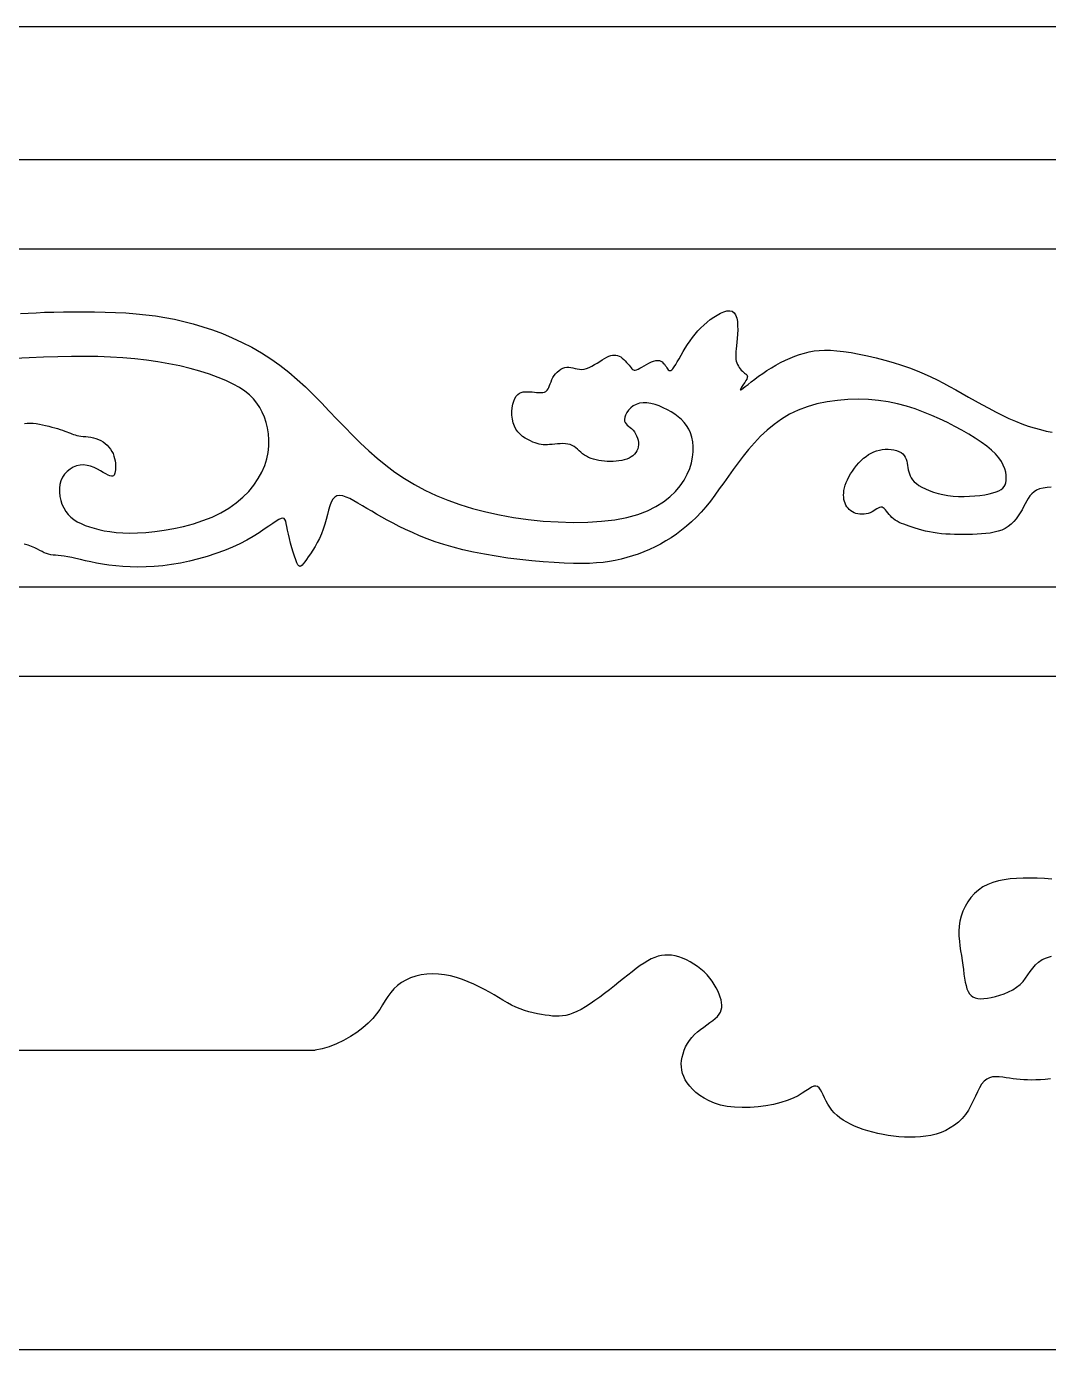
# Model space of a CAD drawing. Extents: x 1546 to 2300, y 2585 to 3453.
# Drawn here: x 1977.7 to 2121.6, y 2585 to 2771.3 of the extents above; entities that cross this region are included whole.
import ezdxf

# ---------------------------------------------------------------- set-up
doc = ezdxf.new("R2010")
doc.units = 0
doc.header["$LTSCALE"] = 100
doc.header["$MEASUREMENT"] = 0
doc.layers.add('4', color=4, linetype='CONTINUOUS')
doc.layers.add('7', color=7, linetype='CONTINUOUS')

msp = doc.modelspace()

# ---------------------------------------------------------------- linework, layer by layer
at = {"layer": '4'}
for p, q in [((1598.22, 2771.31), (2248.08, 2771.31)), ((1583.27, 2752.57), (2263.03, 2752.57)), ((1598.22, 2739.99), (2248.08, 2739.99)), ((1598.22, 2692.38), (2248.08, 2692.38)), ((1583.27, 2679.8), (2263.03, 2679.8)), ((1827.96, 2627.15), (2018.34, 2627.15)), ((1551.33, 2584.98), (2294.97, 2584.98))]:
    msp.add_line(p, q, dxfattribs=at)
for points in [[(2122.02, 2651.23), (2120.99, 2651.31), (2119.97, 2651.36), (2118.97, 2651.37), (2118.01, 2651.36), (2117.08, 2651.32), (2116.18, 2651.25), (2115.32, 2651.13), (2114.51, 2650.97), (2113.74, 2650.75), (2113.01, 2650.47), (2112.34, 2650.12), (2111.72, 2649.69), (2111.16, 2649.19), (2110.65, 2648.63), (2110.21, 2648.03), (2109.83, 2647.38), (2109.52, 2646.71), (2109.27, 2646.02), (2109.1, 2645.31), (2109, 2644.61), (2108.96, 2643.91), (2108.97, 2643.21), (2109.02, 2642.51), (2109.1, 2641.82), (2109.2, 2641.13), (2109.31, 2640.45), (2109.41, 2639.78), (2109.5, 2639.12), (2109.59, 2638.48), (2109.67, 2637.86), (2109.75, 2637.28), (2109.85, 2636.73), (2109.96, 2636.23), (2110.09, 2635.78), (2110.25, 2635.4), (2110.44, 2635.08), (2110.67, 2634.82), (2110.94, 2634.63), (2111.25, 2634.5), (2111.61, 2634.41), (2112.01, 2634.38), (2112.46, 2634.4), (2112.97, 2634.46), (2113.52, 2634.55), (2114.11, 2634.69), (2114.72, 2634.87), (2115.34, 2635.09), (2115.95, 2635.35), (2116.54, 2635.65), (2117.08, 2636), (2117.56, 2636.39), (2117.98, 2636.82), (2118.35, 2637.28), (2118.68, 2637.76), (2119.01, 2638.23), (2119.36, 2638.7), (2119.74, 2639.14), (2120.18, 2639.54), (2120.7, 2639.89), (2121.31, 2640.16), (2122.01, 2640.37)], [(2121.85, 2623.1), (2121.12, 2623.02), (2120.44, 2622.97), (2119.79, 2622.94), (2119.19, 2622.93), (2118.63, 2622.94), (2118.09, 2622.96), (2117.58, 2623), (2117.08, 2623.05), (2116.59, 2623.11), (2116.1, 2623.18), (2115.61, 2623.26), (2115.12, 2623.34), (2114.63, 2623.39), (2114.16, 2623.4), (2113.7, 2623.37), (2113.27, 2623.26), (2112.87, 2623.06), (2112.5, 2622.77), (2112.16, 2622.36), (2111.85, 2621.85), (2111.56, 2621.28), (2111.27, 2620.65), (2110.97, 2619.99), (2110.64, 2619.33), (2110.29, 2618.68), (2109.88, 2618.07), (2109.42, 2617.51), (2108.91, 2617.01), (2108.35, 2616.56), (2107.75, 2616.18), (2107.11, 2615.84), (2106.44, 2615.56), (2105.74, 2615.33), (2105.02, 2615.14), (2104.29, 2615.01), (2103.55, 2614.92), (2102.8, 2614.88), (2102.04, 2614.87), (2101.28, 2614.9), (2100.52, 2614.95), (2099.76, 2615.04), (2099.01, 2615.14), (2098.28, 2615.27), (2097.55, 2615.42), (2096.84, 2615.58), (2096.15, 2615.77), (2095.49, 2615.98), (2094.86, 2616.2), (2094.25, 2616.45), (2093.69, 2616.71), (2093.16, 2616.99), (2092.67, 2617.3), (2092.21, 2617.62), (2091.8, 2617.96), (2091.42, 2618.33), (2091.08, 2618.71), (2090.77, 2619.11), (2090.5, 2619.53), (2090.26, 2619.97), (2090.05, 2620.41), (2089.85, 2620.83), (2089.66, 2621.22), (2089.47, 2621.56), (2089.28, 2621.83), (2089.07, 2622.01), (2088.83, 2622.09), (2088.55, 2622.05), (2088.23, 2621.91), (2087.86, 2621.69), (2087.42, 2621.4), (2086.91, 2621.08), (2086.31, 2620.73), (2085.61, 2620.38), (2084.8, 2620.05), (2083.89, 2619.76), (2082.88, 2619.51), (2081.8, 2619.31), (2080.69, 2619.16), (2079.56, 2619.08), (2078.44, 2619.05), (2077.36, 2619.1), (2076.34, 2619.22), (2075.4, 2619.41), (2074.55, 2619.67), (2073.78, 2619.99), (2073.09, 2620.36), (2072.48, 2620.76), (2071.94, 2621.19), (2071.47, 2621.64), (2071.06, 2622.09), (2070.72, 2622.53), (2070.44, 2622.98), (2070.22, 2623.42), (2070.06, 2623.87), (2069.95, 2624.31), (2069.89, 2624.77), (2069.88, 2625.22), (2069.91, 2625.69), (2069.99, 2626.16), (2070.12, 2626.64), (2070.28, 2627.12), (2070.49, 2627.59), (2070.74, 2628.06), (2071.04, 2628.51), (2071.37, 2628.94), (2071.74, 2629.34), (2072.15, 2629.72), (2072.59, 2630.07), (2073.03, 2630.4), (2073.48, 2630.72), (2073.91, 2631.02), (2074.31, 2631.32), (2074.67, 2631.61), (2074.98, 2631.9), (2075.22, 2632.2), (2075.4, 2632.5), (2075.51, 2632.81), (2075.57, 2633.14), (2075.58, 2633.48), (2075.55, 2633.84), (2075.47, 2634.21), (2075.35, 2634.61), (2075.19, 2635.04), (2075, 2635.48), (2074.78, 2635.93), (2074.52, 2636.39), (2074.22, 2636.85), (2073.88, 2637.3), (2073.51, 2637.74), (2073.1, 2638.16), (2072.65, 2638.56), (2072.17, 2638.93), (2071.66, 2639.27), (2071.14, 2639.58), (2070.61, 2639.85), (2070.07, 2640.08), (2069.54, 2640.27), (2069.02, 2640.41), (2068.52, 2640.5), (2068.04, 2640.54), (2067.56, 2640.54), (2067.09, 2640.48), (2066.62, 2640.37), (2066.14, 2640.21), (2065.66, 2640), (2065.16, 2639.73), (2064.64, 2639.41), (2064.1, 2639.04), (2063.54, 2638.63), (2062.96, 2638.19), (2062.37, 2637.72), (2061.75, 2637.22), (2061.11, 2636.7), (2060.46, 2636.18), (2059.78, 2635.65), (2059.09, 2635.12), (2058.4, 2634.61), (2057.72, 2634.12), (2057.05, 2633.67), (2056.39, 2633.25), (2055.77, 2632.88), (2055.18, 2632.58), (2054.63, 2632.34), (2054.12, 2632.16), (2053.63, 2632.03), (2053.16, 2631.96), (2052.7, 2631.92), (2052.23, 2631.92), (2051.76, 2631.95), (2051.26, 2632), (2050.74, 2632.07), (2050.19, 2632.15), (2049.62, 2632.26), (2049.03, 2632.39), (2048.43, 2632.54), (2047.83, 2632.73), (2047.22, 2632.95), (2046.61, 2633.2), (2046, 2633.5), (2045.4, 2633.82), (2044.78, 2634.17), (2044.16, 2634.54), (2043.52, 2634.92), (2042.86, 2635.31), (2042.16, 2635.7), (2041.44, 2636.08), (2040.67, 2636.44), (2039.88, 2636.78), (2039.06, 2637.09), (2038.22, 2637.36), (2037.38, 2637.59), (2036.53, 2637.76), (2035.69, 2637.86), (2034.85, 2637.9), (2034.04, 2637.86), (2033.26, 2637.75), (2032.5, 2637.57), (2031.78, 2637.32), (2031.11, 2637.01), (2030.49, 2636.65), (2029.92, 2636.23), (2029.42, 2635.76), (2028.98, 2635.25), (2028.58, 2634.7), (2028.21, 2634.12), (2027.83, 2633.51), (2027.43, 2632.89), (2026.97, 2632.24), (2026.44, 2631.59), (2025.81, 2630.93), (2025.07, 2630.28), (2024.23, 2629.65), (2023.31, 2629.05), (2022.33, 2628.5), (2021.33, 2628.02), (2020.31, 2627.63), (2019.31, 2627.33), (2018.34, 2627.15)]]:
    msp.add_lwpolyline(points, dxfattribs=at)
at = {"layer": '7'}
for points in [[(1976.85, 2730.87), (1977.93, 2730.94), (1979.06, 2731), (1980.26, 2731.05), (1981.54, 2731.09), (1982.9, 2731.13), (1984.32, 2731.14), (1985.79, 2731.14), (1987.27, 2731.13), (1988.77, 2731.09), (1990.25, 2731.04), (1991.71, 2730.96), (1993.13, 2730.85), (1994.51, 2730.71), (1995.86, 2730.54), (1997.2, 2730.33), (1998.52, 2730.08), (1999.85, 2729.78), (2001.18, 2729.43), (2002.53, 2729.03), (2003.9, 2728.57), (2005.28, 2728.05), (2006.67, 2727.47), (2008.06, 2726.82), (2009.43, 2726.12), (2010.79, 2725.34), (2012.11, 2724.51), (2013.39, 2723.6), (2014.63, 2722.63), (2015.82, 2721.61), (2016.98, 2720.54), (2018.11, 2719.43), (2019.22, 2718.29), (2020.32, 2717.15), (2021.41, 2716), (2022.51, 2714.86), (2023.61, 2713.73), (2024.74, 2712.63), (2025.89, 2711.56), (2027.07, 2710.52), (2028.3, 2709.52), (2029.57, 2708.56), (2030.91, 2707.65), (2032.32, 2706.8), (2033.8, 2706), (2035.36, 2705.26), (2037, 2704.59), (2038.71, 2703.97), (2040.49, 2703.42), (2042.35, 2702.94), (2044.28, 2702.52), (2046.28, 2702.16), (2048.34, 2701.88), (2050.45, 2701.66), (2052.57, 2701.53), (2054.66, 2701.47), (2056.71, 2701.5), (2058.67, 2701.63), (2060.51, 2701.84), (2062.21, 2702.16), (2063.74, 2702.58), (2065.11, 2703.09), (2066.31, 2703.69), (2067.37, 2704.35), (2068.28, 2705.06), (2069.07, 2705.82), (2069.73, 2706.61), (2070.28, 2707.42), (2070.72, 2708.24), (2071.06, 2709.05), (2071.31, 2709.86), (2071.47, 2710.65), (2071.55, 2711.41), (2071.56, 2712.14), (2071.49, 2712.83), (2071.36, 2713.47), (2071.17, 2714.06), (2070.93, 2714.6), (2070.63, 2715.1), (2070.28, 2715.55), (2069.89, 2715.96), (2069.46, 2716.34), (2068.98, 2716.7), (2068.47, 2717.03), (2067.92, 2717.34), (2067.35, 2717.62), (2066.77, 2717.87), (2066.18, 2718.07), (2065.6, 2718.21), (2065.03, 2718.3), (2064.49, 2718.31), (2063.99, 2718.24), (2063.53, 2718.09), (2063.12, 2717.87), (2062.77, 2717.59), (2062.47, 2717.27), (2062.22, 2716.93), (2062.04, 2716.59), (2061.93, 2716.27), (2061.88, 2715.97), (2061.9, 2715.73), (2061.98, 2715.52), (2062.11, 2715.33), (2062.28, 2715.17), (2062.47, 2715.01), (2062.68, 2714.85), (2062.89, 2714.67), (2063.1, 2714.46), (2063.29, 2714.22), (2063.45, 2713.95), (2063.59, 2713.66), (2063.71, 2713.35), (2063.79, 2713.03), (2063.84, 2712.71), (2063.85, 2712.4), (2063.82, 2712.09), (2063.75, 2711.81), (2063.64, 2711.54), (2063.49, 2711.29), (2063.3, 2711.07), (2063.08, 2710.86), (2062.82, 2710.68), (2062.53, 2710.52), (2062.21, 2710.38), (2061.86, 2710.27), (2061.49, 2710.18), (2061.11, 2710.12), (2060.7, 2710.08), (2060.29, 2710.05), (2059.88, 2710.05), (2059.46, 2710.06), (2059.05, 2710.09), (2058.65, 2710.13), (2058.26, 2710.19), (2057.88, 2710.27), (2057.52, 2710.37), (2057.17, 2710.48), (2056.84, 2710.61), (2056.54, 2710.77), (2056.25, 2710.94), (2055.99, 2711.14), (2055.75, 2711.34), (2055.52, 2711.56), (2055.29, 2711.77), (2055.05, 2711.97), (2054.8, 2712.15), (2054.54, 2712.3), (2054.24, 2712.42), (2053.92, 2712.5), (2053.57, 2712.54), (2053.2, 2712.56), (2052.82, 2712.55), (2052.44, 2712.52), (2052.06, 2712.49), (2051.69, 2712.45), (2051.35, 2712.42), (2051.03, 2712.4), (2050.73, 2712.4), (2050.44, 2712.41), (2050.16, 2712.44), (2049.88, 2712.49), (2049.6, 2712.57), (2049.3, 2712.66), (2048.98, 2712.78), (2048.63, 2712.93), (2048.27, 2713.12), (2047.9, 2713.33), (2047.54, 2713.58), (2047.2, 2713.87), (2046.88, 2714.21), (2046.6, 2714.59), (2046.38, 2715.02), (2046.21, 2715.5), (2046.1, 2716.02), (2046.04, 2716.55), (2046.04, 2717.09), (2046.08, 2717.61), (2046.16, 2718.11), (2046.29, 2718.55), (2046.44, 2718.93), (2046.63, 2719.24), (2046.85, 2719.48), (2047.09, 2719.65), (2047.35, 2719.76), (2047.63, 2719.84), (2047.92, 2719.87), (2048.23, 2719.87), (2048.55, 2719.85), (2048.87, 2719.83), (2049.2, 2719.79), (2049.51, 2719.76), (2049.82, 2719.74), (2050.11, 2719.74), (2050.38, 2719.76), (2050.62, 2719.82), (2050.82, 2719.92), (2050.99, 2720.07), (2051.12, 2720.26), (2051.24, 2720.48), (2051.34, 2720.73), (2051.44, 2721), (2051.54, 2721.28), (2051.66, 2721.57), (2051.81, 2721.86), (2051.98, 2722.14), (2052.19, 2722.4), (2052.42, 2722.64), (2052.67, 2722.86), (2052.94, 2723.04), (2053.22, 2723.19), (2053.5, 2723.29), (2053.78, 2723.34), (2054.07, 2723.34), (2054.35, 2723.3), (2054.63, 2723.23), (2054.92, 2723.16), (2055.22, 2723.08), (2055.53, 2723.03), (2055.85, 2723.01), (2056.19, 2723.04), (2056.54, 2723.14), (2056.91, 2723.28), (2057.28, 2723.47), (2057.66, 2723.68), (2058.03, 2723.91), (2058.4, 2724.14), (2058.75, 2724.36), (2059.08, 2724.56), (2059.39, 2724.73), (2059.68, 2724.86), (2059.95, 2724.96), (2060.2, 2725.02), (2060.44, 2725.04), (2060.68, 2725.03), (2060.9, 2724.98), (2061.12, 2724.89), (2061.35, 2724.76), (2061.57, 2724.6), (2061.78, 2724.41), (2061.98, 2724.21), (2062.18, 2724), (2062.36, 2723.79), (2062.53, 2723.59), (2062.67, 2723.41), (2062.8, 2723.25), (2062.91, 2723.11), (2063.02, 2723.01), (2063.13, 2722.94), (2063.26, 2722.91), (2063.4, 2722.91), (2063.58, 2722.96), (2063.79, 2723.04), (2064.05, 2723.18), (2064.34, 2723.34), (2064.66, 2723.53), (2064.99, 2723.71), (2065.33, 2723.9), (2065.67, 2724.06), (2065.99, 2724.18), (2066.29, 2724.26), (2066.56, 2724.28), (2066.8, 2724.25), (2067.01, 2724.17), (2067.19, 2724.06), (2067.35, 2723.91), (2067.5, 2723.75), (2067.62, 2723.58), (2067.74, 2723.41), (2067.85, 2723.24), (2067.95, 2723.09), (2068.05, 2722.96), (2068.16, 2722.88), (2068.27, 2722.84), (2068.39, 2722.86), (2068.53, 2722.94), (2068.7, 2723.11), (2068.88, 2723.36), (2069.09, 2723.69), (2069.32, 2724.08), (2069.57, 2724.52), (2069.84, 2725), (2070.14, 2725.51), (2070.44, 2726.02), (2070.77, 2726.53), (2071.11, 2727.03), (2071.47, 2727.51), (2071.84, 2727.97), (2072.23, 2728.42), (2072.64, 2728.85), (2073.06, 2729.26), (2073.5, 2729.65), (2073.96, 2730.02), (2074.44, 2730.36), (2074.92, 2730.67), (2075.4, 2730.93), (2075.86, 2731.13), (2076.3, 2731.25), (2076.69, 2731.27), (2077.04, 2731.2), (2077.32, 2731), (2077.53, 2730.68), (2077.68, 2730.25), (2077.77, 2729.74), (2077.81, 2729.17), (2077.82, 2728.57), (2077.8, 2727.96), (2077.76, 2727.37), (2077.72, 2726.83), (2077.67, 2726.34), (2077.62, 2725.92), (2077.58, 2725.54), (2077.56, 2725.21), (2077.54, 2724.92), (2077.54, 2724.65), (2077.57, 2724.4), (2077.62, 2724.16), (2077.69, 2723.93), (2077.79, 2723.7), (2077.91, 2723.49), (2078.04, 2723.28), (2078.18, 2723.09), (2078.33, 2722.91), (2078.49, 2722.75), (2078.64, 2722.62), (2078.78, 2722.5), (2078.91, 2722.41), (2079.03, 2722.32), (2079.12, 2722.23), (2079.17, 2722.12), (2079.19, 2722), (2079.17, 2721.85), (2079.1, 2721.66), (2078.98, 2721.43), (2078.82, 2721.18), (2078.64, 2720.91), (2078.47, 2720.66), (2078.32, 2720.43), (2078.21, 2720.25), (2078.17, 2720.14), (2078.21, 2720.12), (2078.35, 2720.19), (2078.57, 2720.36), (2078.88, 2720.6), (2079.27, 2720.9), (2079.71, 2721.25), (2080.21, 2721.64), (2080.76, 2722.04), (2081.34, 2722.45), (2081.94, 2722.85), (2082.57, 2723.24), (2083.21, 2723.62), (2083.86, 2723.97), (2084.53, 2724.3), (2085.2, 2724.6), (2085.87, 2724.88), (2086.54, 2725.12), (2087.2, 2725.32), (2087.88, 2725.48), (2088.57, 2725.61), (2089.29, 2725.69), (2090.05, 2725.72), (2090.87, 2725.71), (2091.76, 2725.65), (2092.73, 2725.54), (2093.78, 2725.38), (2094.91, 2725.17), (2096.09, 2724.92), (2097.3, 2724.64), (2098.51, 2724.32), (2099.72, 2723.97), (2100.89, 2723.6), (2102.01, 2723.21), (2103.06, 2722.81), (2104.05, 2722.39), (2104.99, 2721.97), (2105.9, 2721.53), (2106.78, 2721.07), (2107.65, 2720.6), (2108.52, 2720.12), (2109.41, 2719.62), (2110.32, 2719.1), (2111.25, 2718.58), (2112.19, 2718.06), (2113.15, 2717.54), (2114.1, 2717.04), (2115.05, 2716.57), (2115.99, 2716.12), (2116.92, 2715.72), (2117.82, 2715.36), (2118.7, 2715.04), (2119.57, 2714.76), (2120.42, 2714.53), (2121.26, 2714.33), (2122.09, 2714.17)], [(1977.41, 2715.4), (1977.81, 2715.45), (1978.23, 2715.46), (1978.65, 2715.43), (1979.08, 2715.37), (1979.52, 2715.3), (1979.96, 2715.21), (1980.4, 2715.11), (1980.84, 2715.01), (1981.26, 2714.9), (1981.68, 2714.79), (1982.07, 2714.67), (1982.44, 2714.56), (1982.79, 2714.44), (1983.11, 2714.33), (1983.39, 2714.22), (1983.64, 2714.12), (1983.88, 2714.02), (1984.11, 2713.93), (1984.33, 2713.85), (1984.56, 2713.78), (1984.81, 2713.71), (1985.08, 2713.66), (1985.37, 2713.62), (1985.7, 2713.58), (1986.04, 2713.55), (1986.4, 2713.5), (1986.76, 2713.45), (1987.13, 2713.38), (1987.49, 2713.28), (1987.84, 2713.16), (1988.18, 2713), (1988.5, 2712.81), (1988.8, 2712.59), (1989.07, 2712.34), (1989.32, 2712.07), (1989.55, 2711.78), (1989.74, 2711.47), (1989.9, 2711.15), (1990.02, 2710.81), (1990.11, 2710.47), (1990.18, 2710.13), (1990.22, 2709.8), (1990.23, 2709.47), (1990.23, 2709.17), (1990.22, 2708.89), (1990.19, 2708.64), (1990.15, 2708.42), (1990.1, 2708.24), (1990.03, 2708.1), (1989.94, 2708.01), (1989.81, 2707.96), (1989.65, 2707.96), (1989.44, 2708.02), (1989.18, 2708.13), (1988.88, 2708.3), (1988.52, 2708.51), (1988.12, 2708.74), (1987.69, 2708.97), (1987.23, 2709.19), (1986.74, 2709.37), (1986.25, 2709.5), (1985.75, 2709.56), (1985.25, 2709.53), (1984.75, 2709.42), (1984.28, 2709.23), (1983.84, 2708.96), (1983.44, 2708.64), (1983.08, 2708.25), (1982.79, 2707.82), (1982.56, 2707.34), (1982.41, 2706.82), (1982.34, 2706.27), (1982.33, 2705.7), (1982.39, 2705.13), (1982.52, 2704.57), (1982.7, 2704.02), (1982.94, 2703.5), (1983.23, 2703.02), (1983.57, 2702.59), (1983.95, 2702.21), (1984.39, 2701.87), (1984.86, 2701.56), (1985.38, 2701.29), (1985.95, 2701.05), (1986.56, 2700.83), (1987.21, 2700.64), (1987.91, 2700.46), (1988.66, 2700.3), (1989.46, 2700.16), (1990.33, 2700.06), (1991.26, 2699.99), (1992.26, 2699.96), (1993.34, 2699.98), (1994.51, 2700.05), (1995.76, 2700.17), (1997.08, 2700.35), (1998.44, 2700.59), (1999.82, 2700.9), (2001.2, 2701.27), (2002.55, 2701.71), (2003.85, 2702.22), (2005.07, 2702.81), (2006.2, 2703.48), (2007.23, 2704.21), (2008.16, 2705.01), (2008.99, 2705.84), (2009.71, 2706.72), (2010.33, 2707.63), (2010.84, 2708.55), (2011.24, 2709.47), (2011.53, 2710.4), (2011.72, 2711.31), (2011.82, 2712.21), (2011.83, 2713.09), (2011.76, 2713.94), (2011.63, 2714.77), (2011.44, 2715.55), (2011.19, 2716.3), (2010.9, 2717), (2010.56, 2717.66), (2010.15, 2718.27), (2009.67, 2718.86), (2009.1, 2719.41), (2008.44, 2719.94), (2007.67, 2720.45), (2006.79, 2720.95), (2005.79, 2721.43), (2004.67, 2721.89), (2003.45, 2722.34), (2002.13, 2722.75), (2000.74, 2723.14), (1999.28, 2723.5), (1997.75, 2723.81), (1996.19, 2724.09), (1994.58, 2724.32), (1992.94, 2724.5), (1991.25, 2724.64), (1989.52, 2724.74), (1987.74, 2724.81), (1985.92, 2724.84), (1984.04, 2724.83), (1982.1, 2724.8), (1980.11, 2724.74), (1978.07, 2724.65), (1976, 2724.54)], [(2121.96, 2706.41), (2121.37, 2706.37), (2120.81, 2706.29), (2120.32, 2706.17), (2119.89, 2706), (2119.53, 2705.77), (2119.23, 2705.5), (2118.96, 2705.19), (2118.72, 2704.85), (2118.51, 2704.48), (2118.29, 2704.08), (2118.07, 2703.67), (2117.84, 2703.24), (2117.59, 2702.81), (2117.31, 2702.39), (2117, 2701.98), (2116.67, 2701.59), (2116.31, 2701.22), (2115.9, 2700.9), (2115.47, 2700.62), (2114.99, 2700.39), (2114.47, 2700.21), (2113.92, 2700.07), (2113.35, 2699.97), (2112.75, 2699.89), (2112.13, 2699.84), (2111.51, 2699.81), (2110.87, 2699.78), (2110.24, 2699.77), (2109.6, 2699.76), (2108.97, 2699.76), (2108.34, 2699.76), (2107.71, 2699.79), (2107.1, 2699.82), (2106.5, 2699.87), (2105.92, 2699.94), (2105.35, 2700.03), (2104.8, 2700.13), (2104.27, 2700.25), (2103.76, 2700.38), (2103.27, 2700.51), (2102.8, 2700.65), (2102.36, 2700.79), (2101.95, 2700.93), (2101.56, 2701.07), (2101.2, 2701.2), (2100.86, 2701.33), (2100.55, 2701.47), (2100.26, 2701.62), (2099.99, 2701.78), (2099.75, 2701.96), (2099.52, 2702.16), (2099.32, 2702.37), (2099.13, 2702.6), (2098.95, 2702.82), (2098.78, 2703.04), (2098.62, 2703.23), (2098.46, 2703.4), (2098.3, 2703.52), (2098.14, 2703.59), (2097.97, 2703.6), (2097.79, 2703.56), (2097.6, 2703.47), (2097.4, 2703.36), (2097.19, 2703.23), (2096.97, 2703.09), (2096.73, 2702.95), (2096.47, 2702.83), (2096.2, 2702.74), (2095.91, 2702.67), (2095.62, 2702.63), (2095.33, 2702.62), (2095.03, 2702.63), (2094.74, 2702.67), (2094.46, 2702.74), (2094.2, 2702.83), (2093.96, 2702.95), (2093.73, 2703.1), (2093.53, 2703.27), (2093.35, 2703.46), (2093.19, 2703.68), (2093.05, 2703.91), (2092.94, 2704.16), (2092.84, 2704.42), (2092.78, 2704.7), (2092.74, 2705), (2092.73, 2705.31), (2092.74, 2705.64), (2092.78, 2705.97), (2092.86, 2706.33), (2092.97, 2706.7), (2093.11, 2707.08), (2093.28, 2707.48), (2093.48, 2707.89), (2093.72, 2708.29), (2093.97, 2708.7), (2094.25, 2709.1), (2094.55, 2709.48), (2094.87, 2709.85), (2095.19, 2710.18), (2095.53, 2710.49), (2095.88, 2710.76), (2096.23, 2711.01), (2096.6, 2711.22), (2096.98, 2711.39), (2097.36, 2711.54), (2097.76, 2711.65), (2098.17, 2711.72), (2098.58, 2711.76), (2099, 2711.77), (2099.41, 2711.74), (2099.8, 2711.69), (2100.17, 2711.59), (2100.51, 2711.47), (2100.81, 2711.31), (2101.06, 2711.12), (2101.26, 2710.9), (2101.41, 2710.65), (2101.53, 2710.39), (2101.61, 2710.1), (2101.67, 2709.8), (2101.72, 2709.49), (2101.77, 2709.19), (2101.82, 2708.88), (2101.89, 2708.58), (2101.98, 2708.29), (2102.09, 2708), (2102.24, 2707.72), (2102.44, 2707.45), (2102.68, 2707.18), (2102.97, 2706.92), (2103.33, 2706.66), (2103.76, 2706.41), (2104.25, 2706.17), (2104.79, 2705.95), (2105.38, 2705.74), (2106.03, 2705.55), (2106.7, 2705.39), (2107.42, 2705.27), (2108.16, 2705.18), (2108.92, 2705.13), (2109.69, 2705.12), (2110.46, 2705.14), (2111.21, 2705.2), (2111.92, 2705.27), (2112.59, 2705.37), (2113.2, 2705.49), (2113.74, 2705.62), (2114.2, 2705.76), (2114.58, 2705.92), (2114.89, 2706.09), (2115.13, 2706.29), (2115.31, 2706.51), (2115.45, 2706.76), (2115.54, 2707.05), (2115.6, 2707.37), (2115.62, 2707.73), (2115.6, 2708.13), (2115.54, 2708.56), (2115.41, 2709.03), (2115.21, 2709.52), (2114.94, 2710.03), (2114.57, 2710.55), (2114.11, 2711.1), (2113.54, 2711.65), (2112.87, 2712.21), (2112.1, 2712.77), (2111.26, 2713.33), (2110.36, 2713.89), (2109.39, 2714.45), (2108.38, 2714.99), (2107.33, 2715.53), (2106.24, 2716.05), (2105.13, 2716.54), (2103.99, 2717.01), (2102.81, 2717.44), (2101.59, 2717.82), (2100.32, 2718.15), (2099.01, 2718.43), (2097.65, 2718.63), (2096.23, 2718.76), (2094.78, 2718.8), (2093.32, 2718.77), (2091.85, 2718.65), (2090.4, 2718.45), (2088.98, 2718.15), (2087.62, 2717.76), (2086.32, 2717.27), (2085.11, 2716.69), (2083.99, 2716.01), (2082.93, 2715.26), (2081.95, 2714.45), (2081.03, 2713.59), (2080.17, 2712.68), (2079.36, 2711.75), (2078.6, 2710.81), (2077.87, 2709.86), (2077.18, 2708.92), (2076.51, 2707.98), (2075.87, 2707.06), (2075.23, 2706.17), (2074.6, 2705.3), (2073.97, 2704.46), (2073.33, 2703.67), (2072.68, 2702.92), (2072.01, 2702.21), (2071.33, 2701.55), (2070.63, 2700.93), (2069.92, 2700.36), (2069.2, 2699.82), (2068.47, 2699.31), (2067.72, 2698.85), (2066.96, 2698.41), (2066.19, 2698.01), (2065.41, 2697.65), (2064.62, 2697.31), (2063.83, 2697.01), (2063.02, 2696.74), (2062.22, 2696.5), (2061.41, 2696.29), (2060.59, 2696.11), (2059.75, 2695.96), (2058.88, 2695.84), (2057.96, 2695.75), (2056.97, 2695.69), (2055.89, 2695.67), (2054.71, 2695.68), (2053.41, 2695.72), (2051.98, 2695.8), (2050.44, 2695.91), (2048.83, 2696.06), (2047.16, 2696.24), (2045.48, 2696.45), (2043.81, 2696.69), (2042.18, 2696.97), (2040.61, 2697.27), (2039.14, 2697.6), (2037.76, 2697.97), (2036.46, 2698.35), (2035.25, 2698.75), (2034.1, 2699.17), (2033.03, 2699.59), (2032.02, 2700.03), (2031.06, 2700.47), (2030.16, 2700.91), (2029.31, 2701.35), (2028.5, 2701.78), (2027.73, 2702.21), (2026.99, 2702.63), (2026.3, 2703.04), (2025.63, 2703.43), (2024.99, 2703.82), (2024.37, 2704.19), (2023.78, 2704.52), (2023.23, 2704.81), (2022.71, 2705.04), (2022.23, 2705.19), (2021.8, 2705.25), (2021.41, 2705.2), (2021.09, 2705.03), (2020.82, 2704.73), (2020.59, 2704.31), (2020.4, 2703.8), (2020.23, 2703.21), (2020.06, 2702.57), (2019.9, 2701.89), (2019.71, 2701.2), (2019.49, 2700.51), (2019.24, 2699.85), (2018.95, 2699.22), (2018.64, 2698.62), (2018.32, 2698.06), (2017.99, 2697.54), (2017.67, 2697.06), (2017.37, 2696.62), (2017.1, 2696.24), (2016.87, 2695.9), (2016.67, 2695.63), (2016.5, 2695.43), (2016.34, 2695.3), (2016.2, 2695.26), (2016.06, 2695.33), (2015.91, 2695.49), (2015.76, 2695.78), (2015.6, 2696.18), (2015.42, 2696.69), (2015.25, 2697.27), (2015.07, 2697.89), (2014.89, 2698.54), (2014.73, 2699.19), (2014.59, 2699.82), (2014.46, 2700.38), (2014.37, 2700.88), (2014.28, 2701.29), (2014.19, 2701.62), (2014.09, 2701.86), (2013.96, 2702.01), (2013.79, 2702.07), (2013.55, 2702.03), (2013.25, 2701.89), (2012.86, 2701.66), (2012.38, 2701.33), (2011.82, 2700.94), (2011.18, 2700.49), (2010.45, 2700), (2009.63, 2699.49), (2008.74, 2698.97), (2007.76, 2698.46), (2006.7, 2697.97), (2005.57, 2697.51), (2004.38, 2697.07), (2003.16, 2696.68), (2001.9, 2696.32), (2000.63, 2696.01), (1999.37, 2695.74), (1998.11, 2695.53), (1996.89, 2695.37), (1995.69, 2695.25), (1994.53, 2695.19), (1993.4, 2695.17), (1992.31, 2695.19), (1991.26, 2695.24), (1990.26, 2695.33), (1989.31, 2695.44), (1988.41, 2695.58), (1987.56, 2695.73), (1986.76, 2695.89), (1986.01, 2696.06), (1985.31, 2696.22), (1984.67, 2696.37), (1984.07, 2696.51), (1983.53, 2696.62), (1983.03, 2696.7), (1982.58, 2696.75), (1982.17, 2696.79), (1981.8, 2696.83), (1981.45, 2696.87), (1981.12, 2696.92), (1980.81, 2696.98), (1980.51, 2697.08), (1980.21, 2697.2), (1979.9, 2697.36), (1979.58, 2697.53), (1979.24, 2697.71), (1978.86, 2697.9), (1978.43, 2698.09), (1977.95, 2698.26), (1977.4, 2698.42)]]:
    msp.add_lwpolyline(points, dxfattribs=at)

doc.saveas('drawing.dxf')
